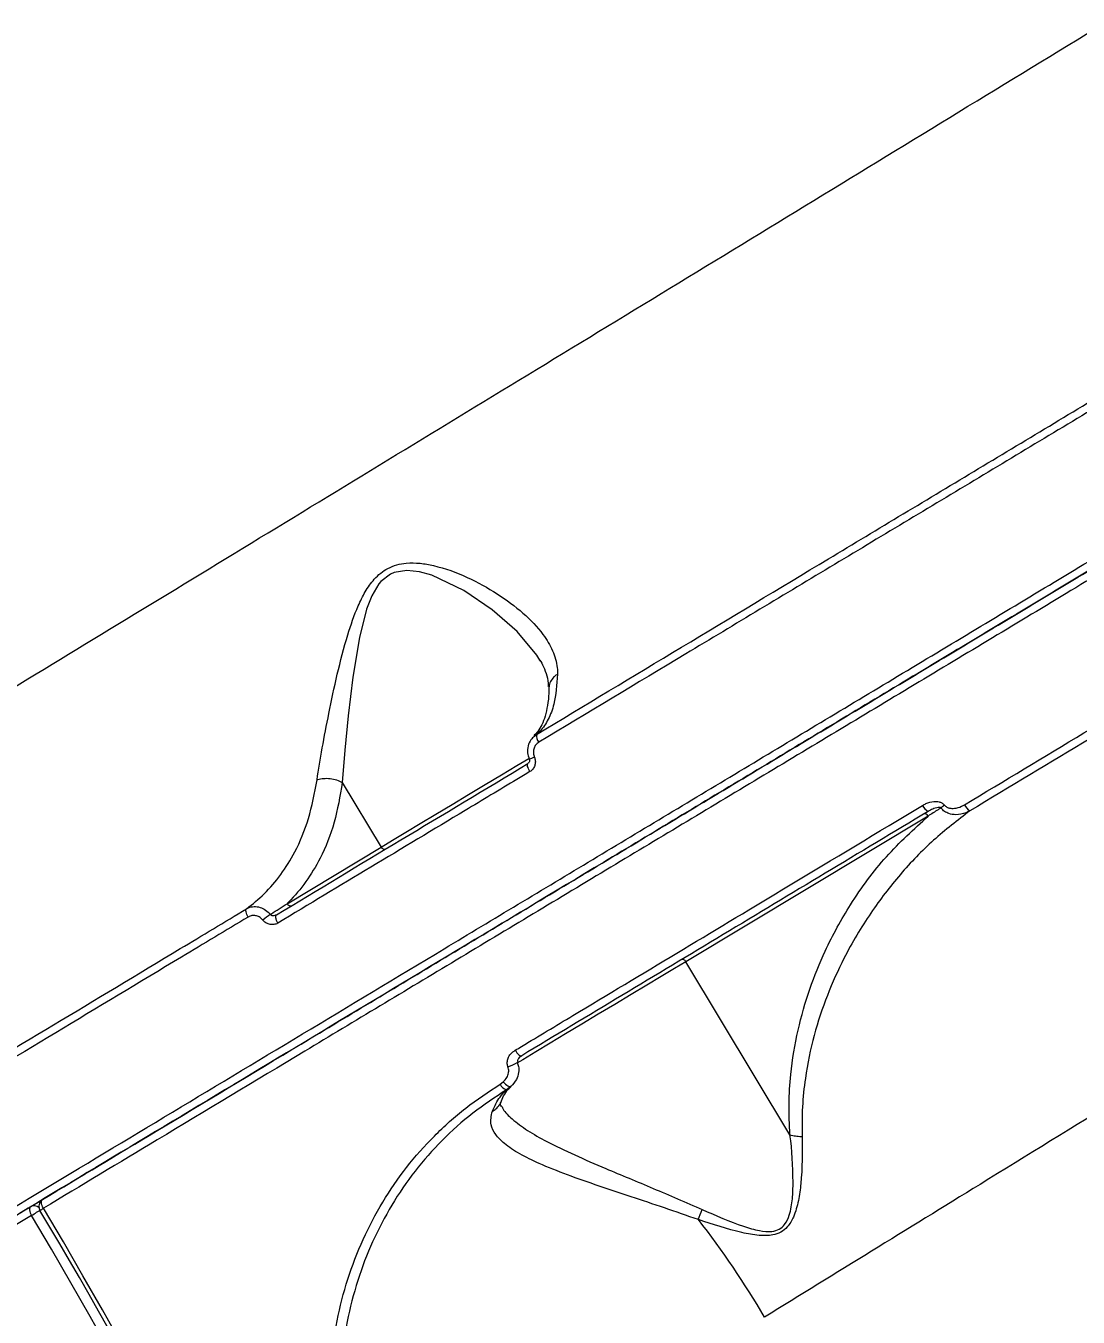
# Model space of a CAD drawing. Header units: millimetres. Extents: x -7098 to 6497, y -6127 to 5201.
# Drawn here: x -1030.1 to -898.1, y 1016.7 to 1178.6 of the extents above; entities that cross this region are included whole.
import ezdxf

# ---------------------------------------------------------------- set-up
doc = ezdxf.new("R2010")
doc.units = ezdxf.units.MM
doc.layers.add('DIKOM_ОБЪЕКТ', color=7, linetype='Continuous')
doc.layers.add('DIKOM_РАЗМЕР_ЗОНА', color=7, linetype='Continuous')
doc.styles.add('style1', font='arial.ttf', dxfattribs={"width": 0.8})
doc.dimstyles.new('1-50', dxfattribs={"dimtxt": 300, "dimasz": 200, "dimexe": 100, "dimexo": 0, "dimgap": 100, "dimtad": 1, "dimdec": 0, "dimtxsty": 'style1', "dimcen": 0, "dimclrd": 7, "dimclre": 7, "dimadec": 1, "dimazin": 2, "dimtfac": 1, "dimtdec": 0, "dimtmove": 1, "dimatfit": 3, "dimfxl": 0, "dimlwd": 25, "dimlwe": 18, "dimarcsym": 0})

# ---------------------------------------------------------------- blocks, each defined once
blk = doc.blocks.new('*D19')
at = {"layer": 'Defpoints', "color": 0, "transparency": 16777216}
for p in [(-3422.39, 1730.25), (4498.46, 1730.25), (-3422.39, -5447.23)]:
    blk.add_point(p, dxfattribs=at)
at = {"layer": 'DIKOM_РАЗМЕР_ЗОНА', "color": 7, "lineweight": 18, "transparency": 16777216}
for p, q in [((-3422.39, 1730.25), (-3422.39, -5547.23)), ((4498.46, 1730.25), (4498.46, -5547.23))]:
    blk.add_line(p, q, dxfattribs=at)
at = {"layer": 'DIKOM_РАЗМЕР_ЗОНА', "color": 7, "lineweight": 25, "transparency": 16777216}
blk.add_line((4298.46, -5447.23), (-3222.39, -5447.23), dxfattribs=at)
at = {"layer": 'DIKOM_РАЗМЕР_ЗОНА', "color": 7, "transparency": 16777216}
for points in [[(-3222.39, -5413.9), (-3222.39, -5480.57), (-3422.39, -5447.23)], [(4298.46, -5413.9), (4298.46, -5480.57), (4498.46, -5447.23)]]:
    blk.add_solid(points, dxfattribs=at)
at = {"layer": 'DIKOM_РАЗМЕР_ЗОНА', "color": 0, "transparency": 16777216, "insert": (538.03, -5194.06), "char_height": 300, "attachment_point": 5, "style": 'style1'}
blk.add_mtext('7900', dxfattribs=at)
blk = doc.blocks.new('*D20')
at = {"layer": 'Defpoints', "color": 0, "transparency": 16777216}
for p in [(-611.97, 3700.63), (-5926, -2746.55), (-167.79, -2746.55)]:
    blk.add_point(p, dxfattribs=at)
at = {"layer": 'DIKOM_РАЗМЕР_ЗОНА', "color": 7, "lineweight": 18, "transparency": 16777216}
for p, q in [((-611.97, 3700.63), (-6026, 3700.63)), ((-167.79, -2746.55), (-6026, -2746.55))]:
    blk.add_line(p, q, dxfattribs=at)
at = {"layer": 'DIKOM_РАЗМЕР_ЗОНА', "color": 7, "lineweight": 25, "transparency": 16777216}
blk.add_line((-5926, 3500.63), (-5926, -2546.55), dxfattribs=at)
at = {"layer": 'DIKOM_РАЗМЕР_ЗОНА', "color": 7, "transparency": 16777216}
for points in [[(-5959.34, 3500.63), (-5892.67, 3500.63), (-5926, 3700.63)], [(-5959.34, -2546.55), (-5892.67, -2546.55), (-5926, -2746.55)]]:
    blk.add_solid(points, dxfattribs=at)
at = {"layer": 'DIKOM_РАЗМЕР_ЗОНА', "color": 0, "transparency": 16777216, "insert": (-6179.18, 477.04), "char_height": 300, "attachment_point": 5, "rotation": 90, "style": 'style1'}
blk.add_mtext('6450', dxfattribs=at)
blk = doc.blocks.new('*D18')
at = {"layer": 'Defpoints', "color": 0, "transparency": 16777216}
for p in [(-621.7, 5200.63), (-6648, -4870.84), (-133.42, -4870.84)]:
    blk.add_point(p, dxfattribs=at)
at = {"layer": 'DIKOM_РАЗМЕР_ЗОНА', "color": 7, "lineweight": 18, "transparency": 16777216}
for p, q in [((-621.7, 5200.63), (-6748, 5200.63)), ((-133.42, -4870.84), (-6748, -4870.84))]:
    blk.add_line(p, q, dxfattribs=at)
at = {"layer": 'DIKOM_РАЗМЕР_ЗОНА', "color": 7, "lineweight": 25, "transparency": 16777216}
blk.add_line((-6648, 5000.63), (-6648, -4670.84), dxfattribs=at)
at = {"layer": 'DIKOM_РАЗМЕР_ЗОНА', "color": 7, "transparency": 16777216}
for points in [[(-6681.34, 5000.63), (-6614.67, 5000.63), (-6648, 5200.63)], [(-6681.34, -4670.84), (-6614.67, -4670.84), (-6648, -4870.84)]]:
    blk.add_solid(points, dxfattribs=at)
at = {"layer": 'DIKOM_РАЗМЕР_ЗОНА', "color": 0, "transparency": 16777216, "insert": (-6901.18, 458.27), "char_height": 300, "attachment_point": 5, "rotation": 90, "style": 'style1'}
blk.add_mtext('10100', dxfattribs=at)
blk = doc.blocks.new('*D17')
at = {"layer": 'Defpoints', "color": 0, "transparency": 16777216}
for p in [(-5422.39, 1752.13), (6497.47, 1509.82), (-5422.39, -6026.73)]:
    blk.add_point(p, dxfattribs=at)
at = {"layer": 'DIKOM_РАЗМЕР_ЗОНА', "color": 7, "lineweight": 18, "transparency": 16777216}
for p, q in [((-5422.39, 1752.13), (-5422.39, -6126.73)), ((6497.47, 1509.82), (6497.47, -6126.73))]:
    blk.add_line(p, q, dxfattribs=at)
at = {"layer": 'DIKOM_РАЗМЕР_ЗОНА', "color": 7, "lineweight": 25, "transparency": 16777216}
blk.add_line((6297.47, -6026.73), (-5222.39, -6026.73), dxfattribs=at)
at = {"layer": 'DIKOM_РАЗМЕР_ЗОНА', "color": 7, "transparency": 16777216}
for points in [[(-5222.39, -5993.4), (-5222.39, -6060.07), (-5422.39, -6026.73)], [(6297.47, -5993.4), (6297.47, -6060.07), (6497.47, -6026.73)]]:
    blk.add_solid(points, dxfattribs=at)
at = {"layer": 'DIKOM_РАЗМЕР_ЗОНА', "color": 0, "transparency": 16777216, "insert": (537.54, -5773.56), "char_height": 300, "attachment_point": 5, "style": 'style1'}
blk.add_mtext('11900', dxfattribs=at)

msp = doc.modelspace()

# ---------------------------------------------------------------- linework, layer by layer
at = {"layer": 'DIKOM_ОБЪЕКТ', "color": 7, "linetype": 'Continuous', "lineweight": 15}
for p, q in [((-965.52, 1098.88), (-965.61, 1099.03)), ((-966.29, 1089.48), (-966, 1089.73)), ((-990.38, 1083.69), (-985.51, 1075.59)), ((-916.91, 1079.48), (-947.29, 1061.22)), ((-997.31, 1068.5), (-985.51, 1075.59)), ((-934.24, 1039.51), (-947.29, 1061.22)), ((-970.58, 1045.86), (-970.19, 1046.15)), ((-969.2, 1045.6), (-969.77, 1045.17)), ((-1029.45, 1030.52), (-1028.12, 1031.32))]:
    msp.add_line(p, q, dxfattribs=at)
at = {"layer": 'DIKOM_ОБЪЕКТ', "color": 7, "linetype": 'Continuous', "lineweight": 15, "flags": 128}
for points in [[(-965.61, 1099.03), (-965.96, 1099.66), (-968.44, 1102.61), (-971.58, 1105.36), (-975.13, 1107.78), (-979.15, 1109.67), (-980.69, 1110.11), (-982.28, 1110.29), (-983.88, 1110.02), (-984.34, 1109.82), (-985.54, 1108.89), (-985.78, 1108.61), (-986.69, 1107.09), (-987.34, 1105.41), (-988.23, 1101.86), (-989.05, 1096.91), (-989.63, 1092.05), (-990.07, 1087.73), (-990.38, 1083.7), (-990.38, 1083.69), (-990.38, 1083.69)], [(-985.51, 1075.59), (-984.07, 1076.46), (-982.41, 1077.45), (-980.6, 1078.54), (-978.65, 1079.71), (-976.61, 1080.94), (-974.53, 1082.19), (-972.46, 1083.43), (-970.43, 1084.65), (-968.49, 1085.82), (-967, 1086.71)], [(-966.84, 1085.06), (-966.94, 1085.23), (-967.02, 1085.4), (-967.08, 1085.56), (-967.13, 1085.71), (-967.15, 1085.84), (-967.15, 1085.95), (-967.13, 1086.02), (-967.09, 1086.07)], [(-1002.19, 1066.82), (-1002.28, 1066.98), (-1002.36, 1067.15), (-1002.41, 1067.31), (-1002.45, 1067.46), (-1002.46, 1067.6), (-1002.46, 1067.71), (-1002.43, 1067.8), (-1002.38, 1067.86)], [(-998.46, 1066.07), (-998.55, 1066.24), (-998.63, 1066.41), (-998.68, 1066.58), (-998.72, 1066.73), (-998.73, 1066.87), (-998.72, 1066.98), (-998.69, 1067.07), (-998.63, 1067.12)], [(-947.29, 1061.22), (-948.73, 1060.35), (-950.39, 1059.36), (-952.2, 1058.27), (-954.15, 1057.1), (-956.19, 1055.87), (-958.27, 1054.63), (-960.34, 1053.38), (-962.37, 1052.16), (-964.31, 1051), (-966.11, 1049.91), (-967.75, 1048.93), (-968.47, 1048.5)], [(-968.69, 1050.12), (-968.59, 1049.96), (-968.47, 1049.8), (-968.36, 1049.67), (-968.24, 1049.56), (-968.13, 1049.48), (-968.03, 1049.43), (-967.94, 1049.42), (-967.87, 1049.44)], [(-970.19, 1046.15), (-970.05, 1046), (-969.9, 1045.86), (-969.75, 1045.75), (-969.61, 1045.65), (-969.47, 1045.59), (-969.36, 1045.56), (-969.26, 1045.56), (-969.2, 1045.6)], [(-1029.45, 1030.52), (-1029.53, 1030.45), (-1029.58, 1030.36), (-1029.6, 1030.23), (-1029.61, 1030.09), (-1029.58, 1029.92), (-1029.53, 1029.75), (-1029.46, 1029.58), (-1029.37, 1029.41)], [(-1029.37, 1029.41), (-1029.21, 1029.5), (-1029.05, 1029.6), (-1028.88, 1029.7), (-1028.72, 1029.8), (-1028.56, 1029.89), (-1028.41, 1029.98), (-1028.31, 1030.04)], [(-1027.88, 1030.3), (-1027.97, 1030.47), (-1028.04, 1030.65), (-1028.09, 1030.82), (-1028.12, 1030.98), (-1028.12, 1031.13), (-1028.09, 1031.25), (-1028.04, 1031.35), (-1027.97, 1031.41)]]:
    msp.add_lwpolyline(points, dxfattribs=at)
at = {"layer": 'DIKOM_ОБЪЕКТ', "color": 7, "linetype": 'Continuous', "lineweight": 15}
for centre, radius, start, end in [((-964.84, 1089.51), 1.18, 169.3095, 221.048), ((-967.59, 1089.46), 2.88, 283.0136, 296.9793), ((-916.31, 1081.31), 1.37, 200.8837, 244.7999), ((-903.4, 1066.71), 18.2, 128.9821, 130.7707), ((-910.79, 1081.57), 1.67, 203.6167, 239.1288), ((-917.32, 1079.29), 0.454, 24.6104, 112.7486), ((-985.1, 1075.78), 0.454, 204.6245, 292.7503), ((-991.96, 1056.44), 13.05, 124.8497, 129.9643), ((-996.9, 1068.69), 0.454, 204.6245, 292.7503), ((-947.7, 1061.03), 0.454, 24.6245, 112.7503), ((-971.33, 1053.65), 5.85, 287.1336, 300.4324), ((-969.52, 1046.27), 1.13, 201.3521, 257.1962), ((-1029.04, 1029.73), 0.895, 48.2772, 117.7286), ((-1027.45, 1030.56), 1, 121, 195.5), ((-1027.45, 1030.56), 1, 195.5, 210.9014), ((-1036.85, 1044.8), 17.06, 300.0574, 301.7442), ((-1526.29, 731.99), 580.37, 15.5, 30.90145), ((-1526.29, 731.99), 580.87, 0.09855, 30.90145), ((-981.03, 1043.05), 38.04, 338.1334, 340.1854), ((-1526.29, 731.99), 579.13, 0.09885, 30.90115), ((-1030.94, 962.07), 108.29, 30.2694, 38.0972)]:
    msp.add_arc(centre, radius, start, end, dxfattribs=at)
for points, knots in [([(-1027.97, 1031.41), (-1023.24, 1034.25), (-1012.64, 1040.62), (-995.61, 1050.86), (-976.93, 1062.08), (-957.82, 1073.56), (-938.38, 1085.24), (-918.68, 1097.08), (-898.79, 1109.03), (-878.74, 1121.07), (-858.57, 1133.2), (-838.34, 1145.35), (-818.14, 1157.49), (-798.07, 1169.55), (-778.43, 1181.35), (-759.26, 1192.87), (-740.57, 1204.1), (-722.17, 1215.15), (-704.14, 1225.99), (-686.55, 1236.56), (-669.25, 1246.95), (-652.29, 1257.14), (-635.71, 1267.1), (-619.81, 1276.66), (-606.55, 1284.62), (-598.93, 1289.2), (-596.09, 1290.91)], [0, 0, 0, 0, 0.034685, 0.077709, 0.120869, 0.164098, 0.207327, 0.250487, 0.293512, 0.336536, 0.379696, 0.422925, 0.466154, 0.509314, 0.552338, 0.593777, 0.635337, 0.676958, 0.718579, 0.760139, 0.801578, 0.844602, 0.887762, 0.930991, 0.97422, 1, 1, 1, 1]), ([(-595.27, 1290.24), (-597.89, 1288.66), (-605.2, 1284.27), (-618.2, 1276.46), (-634.17, 1266.86), (-651.03, 1256.73), (-668.15, 1246.45), (-685.44, 1236.06), (-702.82, 1225.61), (-720.77, 1214.83), (-739.27, 1203.71), (-758.25, 1192.31), (-777.57, 1180.7), (-797.18, 1168.92), (-817, 1157.01), (-837.12, 1144.92), (-857.47, 1132.69), (-877.98, 1120.37), (-898.2, 1108.22), (-918.08, 1096.27), (-937.55, 1084.57), (-956.94, 1072.93), (-976.16, 1061.37), (-995.15, 1049.96), (-1012.42, 1039.59), (-1023.14, 1033.15), (-1027.88, 1030.3)], [0, 0, 0, 0, 0.023732, 0.066281, 0.110066, 0.153886, 0.197671, 0.238688, 0.279734, 0.320751, 0.362871, 0.405023, 0.447143, 0.489692, 0.532274, 0.574823, 0.618608, 0.662429, 0.706214, 0.748763, 0.791345, 0.833894, 0.877679, 0.921499, 0.965284, 1, 1, 1, 1]), ([(-1200.03, 993.48), (-1198.94, 994.13), (-1196.77, 995.45), (-1192.21, 998.21), (-1186.74, 1001.52), (-1180.28, 1005.43), (-1172.89, 1009.91), (-1164.57, 1014.95), (-1155.33, 1020.55), (-1145.19, 1026.69), (-1134.2, 1033.35), (-1122.41, 1040.5), (-1109.87, 1048.1), (-1096.61, 1056.14), (-1082.65, 1064.61), (-1068.01, 1073.49), (-1052.76, 1082.75), (-1036.96, 1092.34), (-1020.69, 1102.23), (-1003.99, 1112.38), (-986.87, 1122.8), (-969.37, 1133.44), (-951.56, 1144.29), (-933.53, 1155.28), (-915.35, 1166.37), (-897.06, 1177.53), (-878.7, 1188.75), (-860.3, 1200), (-841.93, 1211.25), (-823.68, 1222.44), (-805.62, 1233.52), (-789.15, 1243.65), (-774.22, 1252.84), (-765.31, 1258.33), (-760.85, 1261.08)], [0, 0, 0, 0, 0.031557, 0.063213, 0.09492, 0.126627, 0.158283, 0.189839, 0.221397, 0.253054, 0.284762, 0.31647, 0.348127, 0.379685, 0.411265, 0.442944, 0.474674, 0.506404, 0.538084, 0.569664, 0.601295, 0.633025, 0.664806, 0.696588, 0.728319, 0.75995, 0.791659, 0.823468, 0.855327, 0.887186, 0.918995, 0.950705, 0.975353, 1, 1, 1, 1]), ([(-1209.66, 923.41), (-1209.61, 923.44), (-1209.48, 923.52), (-1208.36, 924.19), (-1206.01, 925.6), (-1202.53, 927.69), (-1197.89, 930.48), (-1192.08, 933.97), (-1185.22, 938.09), (-1177.37, 942.81), (-1168.59, 948.09), (-1158.73, 954.01), (-1147.8, 960.58), (-1135.79, 967.79), (-1122.98, 975.49), (-1109.42, 983.64), (-1095.2, 992.18), (-1080.08, 1001.26), (-1064.08, 1010.88), (-1047.24, 1021), (-1030.12, 1031.29), (-1012.82, 1041.68), (-995.44, 1052.12), (-977.49, 1062.91), (-959, 1074.02), (-940.01, 1085.43), (-920.69, 1097.04), (-901.09, 1108.81), (-881.26, 1120.73), (-861.15, 1132.82), (-840.8, 1145.04), (-820.29, 1157.37), (-800.06, 1169.52), (-780.19, 1181.46), (-760.71, 1193.16), (-741.33, 1204.81), (-722.1, 1216.36), (-703.11, 1227.77), (-685.85, 1238.15), (-675.13, 1244.59), (-670.39, 1247.43)], [0, 0, 0, 0, 0.015651, 0.042167, 0.068704, 0.09522, 0.122506, 0.149814, 0.177101, 0.203617, 0.230153, 0.256669, 0.283955, 0.311263, 0.33855, 0.365066, 0.391602, 0.418118, 0.445404, 0.472713, 0.499999, 0.52556, 0.551139, 0.576701, 0.602949, 0.629218, 0.655467, 0.681983, 0.708519, 0.735035, 0.762322, 0.78963, 0.816916, 0.843432, 0.869969, 0.896485, 0.923771, 0.951079, 0.978366, 1, 1, 1, 1]), ([(-670.3, 1246.32), (-675.03, 1243.48), (-685.62, 1237.11), (-702.66, 1226.88), (-721.33, 1215.66), (-740.44, 1204.18), (-759.89, 1192.49), (-779.59, 1180.66), (-799.47, 1168.71), (-819.52, 1156.66), (-839.69, 1144.54), (-859.93, 1132.38), (-880.13, 1120.24), (-900.2, 1108.18), (-919.83, 1096.39), (-939, 1084.87), (-957.69, 1073.64), (-976.09, 1062.58), (-994.13, 1051.74), (-1011.71, 1041.18), (-1029.02, 1030.78), (-1045.98, 1020.59), (-1062.55, 1010.63), (-1078.48, 1001.06), (-1093.69, 991.92), (-1108.11, 983.26), (-1121.69, 975.1), (-1134.39, 967.47), (-1146.2, 960.37), (-1157.1, 953.82), (-1167.04, 947.85), (-1175.96, 942.49), (-1183.34, 938.05), (-1189.37, 934.43), (-1194.26, 931.49), (-1198.44, 928.98), (-1201.94, 926.88), (-1204.72, 925.21), (-1206.73, 924), (-1208.01, 923.23), (-1208.19, 923.12), (-1208.28, 923.07)], [0, 0, 0, 0, 0.021635, 0.048472, 0.075394, 0.102359, 0.129323, 0.156245, 0.183082, 0.209919, 0.236841, 0.263805, 0.29077, 0.317692, 0.344529, 0.370377, 0.3963, 0.422262, 0.448224, 0.474147, 0.499995, 0.526832, 0.553754, 0.580718, 0.607683, 0.634604, 0.661441, 0.688278, 0.7152, 0.742165, 0.769129, 0.796051, 0.822888, 0.844633, 0.866402, 0.88817, 0.909915, 0.932424, 0.954958, 0.977491, 1, 1, 1, 1]), ([(-565.89, 1243.28), (-569.21, 1241.26), (-576.41, 1236.9), (-588.41, 1229.63), (-601.65, 1221.6), (-615.62, 1213.13), (-630.25, 1204.24), (-645.5, 1194.98), (-661.3, 1185.39), (-677.57, 1175.5), (-694.28, 1165.35), (-711.4, 1154.94), (-728.89, 1144.29), (-746.7, 1133.45), (-764.74, 1122.45), (-782.92, 1111.37), (-801.2, 1100.21), (-819.56, 1088.99), (-837.96, 1077.73), (-856.33, 1066.49), (-874.59, 1055.3), (-892.64, 1044.21), (-909.11, 1034.09), (-924.04, 1024.9), (-932.96, 1019.4), (-937.42, 1016.65)], [0, 0, 0, 0, 0.038221, 0.082765, 0.127169, 0.171605, 0.21618, 0.260826, 0.305473, 0.350048, 0.394484, 0.438992, 0.483639, 0.528357, 0.573075, 0.617723, 0.662231, 0.706849, 0.751605, 0.796434, 0.841262, 0.88602, 0.930638, 0.965319, 1, 1, 1, 1]), ([(-966, 1089.73), (-959.96, 1093.36), (-947.88, 1100.63), (-929.36, 1111.76), (-910.6, 1123.04), (-897.93, 1130.65), (-891.59, 1134.46)], [0, 0, 0, 0, 0.248598, 0.497194, 0.748596, 1, 1, 1, 1]), ([(-891.15, 1133.57), (-897.43, 1129.79), (-909.99, 1122.24), (-928.73, 1110.98), (-947.36, 1099.78), (-959.61, 1092.42), (-965.73, 1088.74)], [0, 0, 0, 0, 0.248596, 0.497194, 0.748596, 1, 1, 1, 1]), ([(-912.32, 1080.9), (-907.34, 1083.9), (-897.38, 1089.89), (-882.26, 1098.98), (-867.04, 1108.13), (-856.83, 1114.27), (-851.73, 1117.34)], [0, 0, 0, 0, 0.2491, 0.498199, 0.7491, 1, 1, 1, 1]), ([(-851.19, 1116.5), (-856.25, 1113.46), (-866.36, 1107.38), (-881.51, 1098.27), (-896.63, 1089.17), (-906.64, 1083.15), (-911.65, 1080.14)], [0, 0, 0, 0, 0.2491, 0.4982, 0.749101, 1, 1, 1, 1]), ([(-993.55, 1084.02), (-993.35, 1085.33), (-992.93, 1087.96), (-992.05, 1092.46), (-991.05, 1097.25), (-989.87, 1101.81), (-988.68, 1105.3), (-987.54, 1107.63), (-986.37, 1109.32), (-984.63, 1110.74), (-982.56, 1111.27), (-980.62, 1111.22), (-977.99, 1110.74), (-974.63, 1109.51), (-970.85, 1107.38), (-967.6, 1104.98), (-965.29, 1102.55), (-963.92, 1100.24), (-963.41, 1098.55), (-963.38, 1097.54), (-963.38, 1097.26)], [0, 0, 0, 0, 0.071298, 0.142695, 0.220343, 0.297962, 0.355586, 0.385341, 0.414961, 0.449114, 0.48867, 0.517552, 0.546513, 0.625013, 0.703714, 0.783925, 0.864015, 0.921252, 0.978414, 1, 1, 1, 1]), ([(-965.6, 1099.04), (-965.44, 1098.78), (-965.05, 1098.1), (-964.71, 1097.04), (-964.53, 1096.2), (-964.58, 1095.73), (-964.59, 1095.67)], [0, 0, 0, 0, 0.222659, 0.578604, 0.947763, 1, 1, 1, 1]), ([(-963.38, 1097.26), (-963.48, 1095.95), (-963.64, 1093.79), (-964.51, 1091.56), (-965.3, 1090.38), (-965.86, 1089.86), (-966, 1089.73)], [0, 0, 0, 0, 0.395784, 0.651634, 0.910994, 1, 1, 1, 1]), ([(-963.38, 1097.26), (-963.41, 1097.24), (-963.58, 1097.14), (-963.93, 1096.87), (-964.28, 1096.36), (-964.48, 1095.9), (-964.44, 1095.67), (-964.44, 1095.67)], [0, 0, 0, 0, 0.060897, 0.266449, 0.632129, 0.997845, 1, 1, 1, 1]), ([(-964.47, 1095.67), (-964.47, 1095.29), (-964.49, 1094.3), (-964.69, 1092.97), (-965.02, 1091.68), (-965.46, 1090.66), (-965.91, 1089.96), (-966.23, 1089.68), (-966.36, 1089.57)], [0, 0, 0, 0, 0.115379, 0.299973, 0.485006, 0.671391, 0.861912, 1, 1, 1, 1]), ([(-966.29, 1089.48), (-966.44, 1089.35), (-966.81, 1089.02), (-967.11, 1088.28), (-967.2, 1087.43), (-967.02, 1086.91), (-966.93, 1086.66)], [0, 0, 0, 0, 0.192216, 0.471655, 0.752347, 1, 1, 1, 1]), ([(-965.73, 1088.74), (-965.86, 1088.64), (-966.12, 1088.44), (-966.36, 1088), (-966.44, 1087.5), (-966.38, 1087.12), (-966.3, 1086.93), (-966.29, 1086.89)], [0, 0, 0, 0, 0.236381, 0.4726, 0.70915, 0.945849, 1, 1, 1, 1]), ([(-966.95, 1086.65), (-966.94, 1086.62), (-966.9, 1086.54), (-966.9, 1086.4), (-966.93, 1086.25), (-967, 1086.13), (-967.07, 1086.1), (-967.1, 1086.08)], [0, 0, 0, 0, 0.12545, 0.329975, 0.550717, 0.806769, 1, 1, 1, 1]), ([(-966.29, 1086.89), (-966.27, 1086.86), (-966.2, 1086.67), (-966.14, 1086.29), (-966.22, 1085.8), (-966.45, 1085.35), (-966.71, 1085.16), (-966.84, 1085.06)], [0, 0, 0, 0, 0.05355, 0.289773, 0.526354, 0.763103, 1, 1, 1, 1]), ([(-998.63, 1067.12), (-993.45, 1070.24), (-983.08, 1076.47), (-972.42, 1082.87), (-967.09, 1086.07)], [0, 0, 0, 0, 0.499454, 1, 1, 1, 1]), ([(-966.84, 1085.06), (-967.39, 1084.73), (-970.11, 1083.1), (-976.79, 1079.09), (-986.83, 1073.06), (-994.58, 1068.4), (-998.46, 1066.07)], [0, 0, 0, 0, 0.050766, 0.253846, 0.626693, 1, 1, 1, 1]), ([(-1002.38, 1067.86), (-1001.63, 1068.46), (-1000.06, 1069.71), (-998.04, 1072.1), (-996.12, 1075.2), (-994.47, 1079.11), (-993.86, 1082.37), (-993.55, 1084.02)], [0, 0, 0, 0, 0.166542, 0.34555, 0.526757, 0.760782, 1, 1, 1, 1]), ([(-990.38, 1083.69), (-990.67, 1081.99), (-991.26, 1078.56), (-992.92, 1074.47), (-994.9, 1071.18), (-996.39, 1069.4), (-997.25, 1068.56), (-997.31, 1068.5)], [0, 0, 0, 0, 0.275435, 0.557082, 0.7678, 0.98114, 1, 1, 1, 1]), ([(-993.55, 1084.02), (-993.51, 1084.03), (-993.27, 1084.12), (-992.73, 1084.23), (-991.91, 1084.22), (-991.07, 1084.05), (-990.61, 1083.81), (-990.38, 1083.69)], [0, 0, 0, 0, 0.042889, 0.268002, 0.51198, 0.755992, 1, 1, 1, 1]), ([(-990.38, 1083.69), (-990.38, 1083.69), (-990.38, 1083.69), (-990.38, 1083.69), (-990.38, 1083.69)], [0, 0, 0, 0, 0.408471, 1, 1, 1, 1]), ([(-968.69, 1050.12), (-968.16, 1050.44), (-965.48, 1052.05), (-958.49, 1056.25), (-947.62, 1062.78), (-933.29, 1071.39), (-923.21, 1077.45), (-917.59, 1080.82)], [0, 0, 0, 0, 0.032159, 0.160793, 0.418285, 0.675775, 1, 1, 1, 1]), ([(-916.89, 1080.07), (-921.21, 1077.48), (-929.83, 1072.3), (-942.63, 1064.6), (-955.34, 1056.97), (-963.7, 1051.95), (-967.87, 1049.44)], [0, 0, 0, 0, 0.249315, 0.498629, 0.749314, 1, 1, 1, 1]), ([(-911.65, 1080.14), (-913.2, 1078.95), (-916.31, 1076.57), (-920.45, 1072.25), (-924.23, 1067.33), (-927.27, 1062.22), (-929.61, 1057.05), (-931.28, 1052.05), (-932.26, 1047.32), (-932.73, 1043.05), (-932.71, 1040.54), (-932.69, 1039.28)], [0, 0, 0, 0, 0.135278, 0.270776, 0.406044, 0.549023, 0.655269, 0.761664, 0.867697, 0.933869, 1, 1, 1, 1]), ([(-917.59, 1080.82), (-917.45, 1080.9), (-917.02, 1081.14), (-916.31, 1081.33), (-915.62, 1081.31), (-915.14, 1081.15), (-914.95, 1080.96), (-914.85, 1080.86)], [0, 0, 0, 0, 0.160601, 0.508132, 0.73186, 0.865352, 1, 1, 1, 1]), ([(-915.29, 1080.5), (-915.4, 1080.43), (-915.95, 1080.09), (-916.49, 1079.74), (-916.91, 1079.48)], [0, 0, 0, 0, 0.21482, 1, 1, 1, 1]), ([(-915.29, 1080.5), (-915.31, 1080.51), (-915.35, 1080.55), (-915.47, 1080.57), (-915.69, 1080.57), (-916.1, 1080.47), (-916.52, 1080.28), (-916.8, 1080.12), (-916.89, 1080.07)], [0, 0, 0, 0, 0.038153, 0.081847, 0.192059, 0.417982, 0.812457, 1, 1, 1, 1]), ([(-911.65, 1080.14), (-911.82, 1080.05), (-912.37, 1079.77), (-913.29, 1079.59), (-914.21, 1079.74), (-914.86, 1080.04), (-915.14, 1080.34), (-915.29, 1080.5)], [0, 0, 0, 0, 0.144104, 0.467943, 0.690092, 0.840261, 1, 1, 1, 1]), ([(-914.85, 1080.86), (-914.76, 1080.77), (-914.57, 1080.59), (-914.13, 1080.44), (-913.49, 1080.43), (-912.84, 1080.61), (-912.45, 1080.84), (-912.32, 1080.9)], [0, 0, 0, 0, 0.138874, 0.276827, 0.496601, 0.841911, 1, 1, 1, 1]), ([(-934.24, 1039.51), (-934.3, 1040.81), (-934.42, 1043.41), (-934.11, 1047.83), (-933.3, 1052.7), (-931.81, 1057.85), (-929.65, 1063.16), (-926.53, 1068.81), (-922.28, 1074.58), (-918.7, 1077.84), (-916.91, 1079.48)], [0, 0, 0, 0, 0.071765, 0.143572, 0.257677, 0.372185, 0.486517, 0.639733, 0.819859, 1, 1, 1, 1]), ([(-1071.41, 1026.37), (-1066.64, 1029.24), (-1057.09, 1034.98), (-1042.12, 1043.98), (-1026.67, 1053.26), (-1013.35, 1061.27), (-1005.16, 1066.19), (-1002.38, 1067.86)], [0, 0, 0, 0, 0.22031, 0.44062, 0.663082, 0.885546, 1, 1, 1, 1]), ([(-1002.38, 1067.86), (-1002.31, 1067.9), (-1002.02, 1068.06), (-1001.45, 1068.18), (-1000.7, 1068.08), (-999.98, 1067.74), (-999.6, 1067.35), (-999.42, 1067.15)], [0, 0, 0, 0, 0.081237, 0.316145, 0.544551, 0.771813, 1, 1, 1, 1]), ([(-999.42, 1067.15), (-999.37, 1067.18), (-998.67, 1067.62), (-997.97, 1068.07), (-997.31, 1068.5)], [0, 0, 0, 0, 0.064673, 1, 1, 1, 1]), ([(-999.42, 1067.15), (-999.38, 1067.12), (-999.34, 1067.08), (-999.24, 1067.03), (-999.1, 1066.99), (-998.9, 1067.01), (-998.74, 1067.06), (-998.65, 1067.11), (-998.63, 1067.12)], [0, 0, 0, 0, 0.172197, 0.198661, 0.411945, 0.648445, 0.908541, 1, 1, 1, 1]), ([(-1002.19, 1066.82), (-1004.98, 1065.14), (-1013.14, 1060.24), (-1026.39, 1052.28), (-1041.82, 1043), (-1056.89, 1033.94), (-1066.55, 1028.14), (-1071.38, 1025.23)], [0, 0, 0, 0, 0.114455, 0.334764, 0.555076, 0.777538, 1, 1, 1, 1]), ([(-1000.34, 1066.45), (-1000.46, 1066.56), (-1000.68, 1066.8), (-1001.13, 1066.99), (-1001.6, 1067.04), (-1001.96, 1066.95), (-1002.14, 1066.85), (-1002.19, 1066.82)], [0, 0, 0, 0, 0.22567, 0.451323, 0.680146, 0.917589, 1, 1, 1, 1]), ([(-998.46, 1066.07), (-998.51, 1066.04), (-998.69, 1065.94), (-999.07, 1065.85), (-999.55, 1065.89), (-1000, 1066.09), (-1000.23, 1066.33), (-1000.34, 1066.45)], [0, 0, 0, 0, 0.082542, 0.32172, 0.551273, 0.775583, 1, 1, 1, 1]), ([(-969.6, 1048.06), (-969.62, 1048.11), (-969.68, 1048.28), (-969.71, 1048.65), (-969.59, 1049.17), (-969.26, 1049.71), (-968.89, 1049.98), (-968.69, 1050.12)], [0, 0, 0, 0, 0.057927, 0.224486, 0.430049, 0.700506, 1, 1, 1, 1]), ([(-968.33, 1048.55), (-968.33, 1048.55), (-968.35, 1048.57), (-968.36, 1048.6), (-968.38, 1048.64), (-968.39, 1048.73), (-968.36, 1048.89), (-968.22, 1049.16), (-968.03, 1049.35), (-967.88, 1049.43), (-967.86, 1049.44)], [0, 0, 0, 0, 0.025061, 0.049388, 0.078048, 0.126615, 0.278972, 0.541889, 0.946343, 1, 1, 1, 1]), ([(-970.19, 1046.15), (-970.03, 1046.33), (-969.73, 1046.65), (-969.52, 1047.22), (-969.49, 1047.7), (-969.57, 1047.96), (-969.6, 1048.06)], [0, 0, 0, 0, 0.346719, 0.631253, 0.851293, 1, 1, 1, 1]), ([(-968.43, 1048.6), (-968.37, 1048.43), (-968.23, 1048.02), (-968.24, 1047.27), (-968.51, 1046.37), (-968.96, 1045.87), (-969.2, 1045.6)], [0, 0, 0, 0, 0.161605, 0.391351, 0.672393, 1, 1, 1, 1]), ([(-991.47, 998.64), (-991.7, 1000.84), (-992.14, 1004.9), (-991.9, 1010.78), (-991.13, 1016.21), (-989.78, 1021.45), (-987.85, 1026.45), (-985.38, 1031.14), (-982.4, 1035.5), (-978.9, 1039.43), (-974.99, 1042.96), (-972.04, 1044.9), (-970.58, 1045.86)], [0, 0, 0, 0, 0.116681, 0.215084, 0.313797, 0.412201, 0.510061, 0.608228, 0.706085, 0.803954, 0.902133, 1, 1, 1, 1]), ([(-969.77, 1045.17), (-971.21, 1044.23), (-974.09, 1042.33), (-977.92, 1038.88), (-981.33, 1035.02), (-984.25, 1030.76), (-986.66, 1026.16), (-988.54, 1021.26), (-989.86, 1016.12), (-990.6, 1010.8), (-990.83, 1005.03), (-990.4, 1001.05), (-990.17, 998.89)], [0, 0, 0, 0, 0.097773, 0.195858, 0.293632, 0.391458, 0.489595, 0.587424, 0.685896, 0.78468, 0.883155, 1, 1, 1, 1]), ([(-971.56, 1042.47), (-971.27, 1043.11), (-970.77, 1044.16), (-970.06, 1044.88), (-969.77, 1045.17)], [0, 0, 0, 0, 0.60258, 1, 1, 1, 1]), ([(-970.51, 1043.57), (-970.39, 1043.86), (-970.11, 1044.51), (-969.68, 1045.14), (-969.35, 1045.42), (-969.23, 1045.53)], [0, 0, 0, 0, 0.319724, 0.737059, 1, 1, 1, 1]), ([(-971.56, 1042.47), (-971.53, 1042.49), (-971.32, 1042.6), (-970.94, 1042.9), (-970.61, 1043.28), (-970.54, 1043.55), (-970.54, 1043.58)], [0, 0, 0, 0, 0.079086, 0.443342, 0.942515, 1, 1, 1, 1]), ([(-970.43, 1043.08), (-970.47, 1043.15), (-970.55, 1043.31), (-970.53, 1043.36), (-970.56, 1043.44), (-970.48, 1043.6), (-970.47, 1043.63)], [0, 0, 0, 0, 0.272689, 0.596526, 0.922965, 1, 1, 1, 1]), ([(-970.39, 1043.1), (-970.33, 1042.98), (-970.07, 1042.43), (-969.02, 1041.41), (-967.22, 1040.06), (-964.58, 1038.56), (-961.28, 1036.99), (-956.82, 1035.06), (-951.41, 1032.83), (-947.3, 1031.05), (-945.24, 1030.15)], [0, 0, 0, 0, 0.026289, 0.117211, 0.227035, 0.336977, 0.472999, 0.609167, 0.804447, 1, 1, 1, 1]), ([(-945.72, 1028.88), (-947.14, 1029.37), (-949.97, 1030.36), (-954.15, 1031.75), (-958.27, 1033.12), (-962.2, 1034.49), (-965.56, 1035.82), (-968.2, 1037.12), (-970.04, 1038.33), (-971.21, 1039.55), (-971.91, 1040.89), (-971.69, 1041.9), (-971.56, 1042.47)], [0, 0, 0, 0, 0.107596, 0.215492, 0.322921, 0.436806, 0.550579, 0.644161, 0.737662, 0.816612, 0.89551, 1, 1, 1, 1]), ([(-932.69, 1039.28), (-932.68, 1037.34), (-932.67, 1034.69), (-933.12, 1031.27), (-933.64, 1029.4), (-934.41, 1028.03), (-935.34, 1027.26), (-936.57, 1026.85), (-938.25, 1026.86), (-941.4, 1027.45), (-943.91, 1028.28), (-945.72, 1028.88)], [0, 0, 0, 0, 0.265769, 0.360287, 0.454338, 0.51778, 0.563307, 0.608595, 0.680333, 0.768889, 1, 1, 1, 1]), ([(-945.24, 1030.15), (-943.53, 1029.4), (-941.18, 1028.36), (-938.23, 1027.48), (-936.68, 1027.31), (-935.55, 1027.62), (-934.75, 1028.34), (-934.17, 1029.68), (-933.87, 1031.5), (-933.8, 1034.91), (-933.96, 1037.58), (-934.23, 1039.5), (-934.23, 1039.5)], [0, 0, 0, 0, 0.236976, 0.325268, 0.393813, 0.435137, 0.476455, 0.536455, 0.630858, 0.72578, 0.999682, 1, 1, 1, 1]), ([(-934.23, 1039.5), (-934.23, 1039.5), (-934.23, 1039.5), (-934.24, 1039.5), (-934.24, 1039.51), (-934.24, 1039.51)], [0, 0, 0, 0, 0.236194, 0.565648, 1, 1, 1, 1]), ([(-932.69, 1039.28), (-932.74, 1039.28), (-933.02, 1039.28), (-933.58, 1039.31), (-934, 1039.43), (-934.23, 1039.5)], [0, 0, 0, 0, 0.079485, 0.497128, 1, 1, 1, 1]), ([(-1208.29, 923.07), (-1208.18, 923.13), (-1207.97, 923.26), (-1206.25, 924.29), (-1203.49, 925.95), (-1199.56, 928.31), (-1194.45, 931.38), (-1188.28, 935.08), (-1181.1, 939.4), (-1172.97, 944.28), (-1163.77, 949.82), (-1153.46, 956.01), (-1142.08, 962.85), (-1130.57, 969.76), (-1119.19, 976.6), (-1108.14, 983.24), (-1096.56, 990.2), (-1084.33, 997.55), (-1071.45, 1005.29), (-1057.91, 1013.42), (-1043.95, 1021.81), (-1034.28, 1027.62), (-1029.45, 1030.52)], [0, 0, 0, 0, 0.053031, 0.106103, 0.159133, 0.213705, 0.26832, 0.322892, 0.375923, 0.428996, 0.482027, 0.536599, 0.591215, 0.645787, 0.689277, 0.732812, 0.776347, 0.819837, 0.864853, 0.909919, 0.954984, 1, 1, 1, 1]), ([(-1029.37, 1029.41), (-1032.74, 1027.38), (-1041.83, 1021.91), (-1056.17, 1013.3), (-1072.16, 1003.69), (-1087.61, 994.41), (-1102.45, 985.49), (-1116.61, 976.99), (-1129.77, 969.08), (-1141.92, 961.78), (-1153.05, 955.09), (-1163.35, 948.9), (-1172.74, 943.26), (-1181.17, 938.2), (-1188.45, 933.82), (-1194.59, 930.13), (-1199.61, 927.11), (-1203.59, 924.73), (-1206.48, 922.96), (-1208.24, 922.02), (-1208.63, 921.5), (-1208.63, 921.7), (-1208.63, 921.7)], [0, 0, 0, 0, 0.031306, 0.084337, 0.13741, 0.190441, 0.245013, 0.299629, 0.354201, 0.407233, 0.460305, 0.513337, 0.567909, 0.622525, 0.677097, 0.730128, 0.7832, 0.836231, 0.890802, 0.945417, 0.999989, 1, 1, 1, 1])]:
    msp.add_open_spline(points, degree=3, knots=knots, dxfattribs=at)

# ---------------------------------------------------------------- dimensions: what is measured, and where the dimension line sits
at = {"layer": 'DIKOM_РАЗМЕР_ЗОНА'}
for base, p1, p2, text, picture, middle in [((-6648, -4870.84), (-621.7, 5200.63), (-133.42, -4870.84), '10100', '*D18', (-6648, 458.27)), ((-5926, -2746.55), (-611.97, 3700.63), (-167.79, -2746.55), '6450', '*D20', (-5926, 477.04))]:
    dim = msp.add_linear_dim(base=base, p1=p1, p2=p2, angle=90, text=text, dimstyle='1-50', override={"dimscale": 1, "dimtix": 0, "dimtofl": 1, "dimtmove": 1, "dimatfit": 3}, dxfattribs=at)
    dim.commit()
    dim.dimension.update_dxf_attribs({"geometry": picture, "text_midpoint": middle, "dimtype": 160})
for base, p1, p2, text, picture, middle in [((-5422.39, -6026.73), (6497.47, 1509.82), (-5422.39, 1752.13), '11900', '*D17', (537.54, -6026.73)), ((-3422.39, -5447.23), (4498.46, 1730.25), (-3422.39, 1730.25), '7900', '*D19', (538.03, -5447.23))]:
    dim = msp.add_linear_dim(base=base, p1=p1, p2=p2, text=text, dimstyle='1-50', override={"dimscale": 1, "dimtix": 0, "dimtofl": 1, "dimtmove": 1, "dimatfit": 3}, dxfattribs=at)
    dim.commit()
    dim.dimension.update_dxf_attribs({"geometry": picture, "text_midpoint": middle, "dimtype": 160})

doc.saveas('drawing.dxf')
